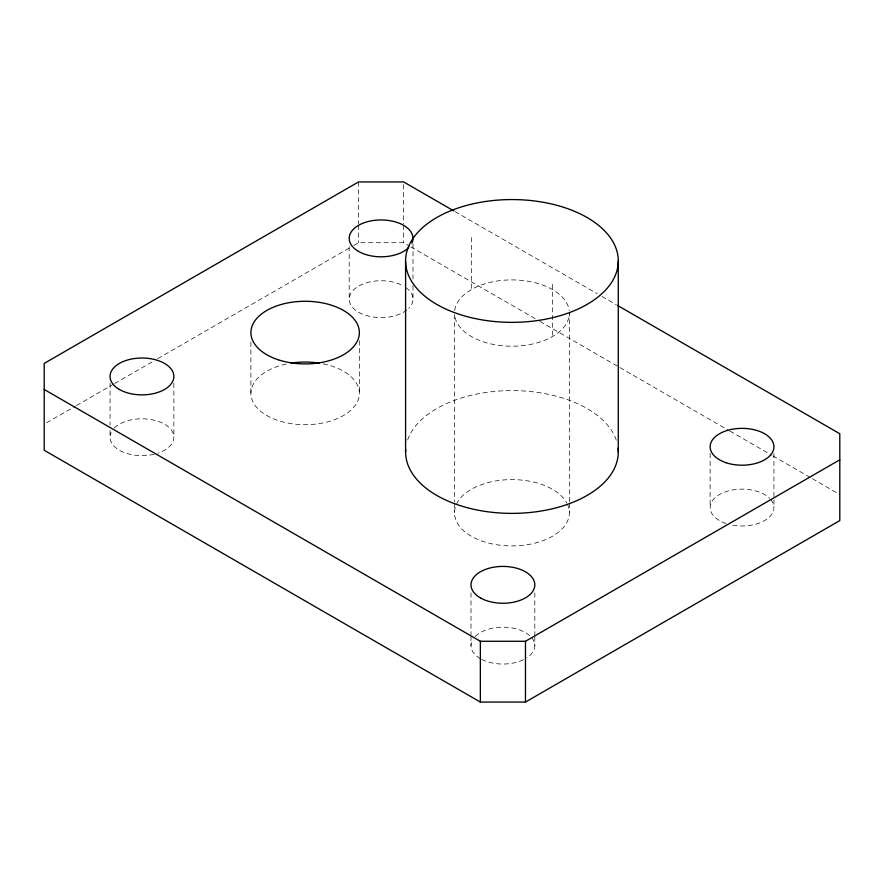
<?xml version="1.0" encoding="UTF-8"?>
<svg xmlns="http://www.w3.org/2000/svg" width="884" height="884" viewBox="0 0 884 884"><rect width="100%" height="100%" fill="white"/><g stroke="black" fill="none" stroke-linecap="round" stroke-linejoin="round"><path stroke-width="0.66" stroke-dasharray="4.42 3.31" d="M46.587 422.817L75.273 406.264M76.466 405.568L113.517 384.175M114.71 383.49L152.965 361.412M157.739 358.65L352.55 246.172M353.744 245.487L358.528 242.724L403.645 242.724L409.623 246.172M455.028 211.607L597.23 293.698M602.004 296.46L616.347 304.737M410.817 246.868L538.676 320.682M539.87 321.367L618.734 366.904M619.927 367.589L728.67 430.375M729.864 431.06L771.688 455.205M772.881 455.901L811.125 477.979M812.319 478.664L839.8 494.532M773.942 453.525L773.942 507.56M710.139 453.525L710.139 507.56M569.362 501.747L569.362 313.058A57.427 33.15 0 0 1 514.079 346.185A57.427 33.15 0 0 1 454.663 315.522M569.362 503.129L569.362 512.764M552.544 284.394L552.544 336.495M534.82 592.943L534.82 634.811M534.82 636.16L534.82 645.618M471.327 237.509L471.327 289.609M471.006 592.943L471.006 634.811M471.006 636.16L471.006 645.618M454.509 314.428L454.509 501.747M454.509 503.129L454.509 512.764M412.994 243.785L412.994 278.902M412.994 285.654L412.994 299.168M403.645 184.645L403.645 223.818M403.645 225.166L403.645 242.724M359.379 340.694L359.379 393.38M358.528 181.938L358.528 223.818M358.528 225.166L358.528 242.724M349.18 246.481L349.18 299.168M250.901 342.053L250.901 393.38M173.861 383.192L173.861 437.226M110.058 383.192L110.058 425.071M110.058 430.475L110.058 437.226M114.323 428.011A31.901 18.42 0 0 1 164.512 424.198A31.901 18.42 0 0 1 157.916 453.172M154.17 454.243A31.901 18.42 0 0 1 120.92 451.072A31.901 18.42 0 0 1 111.141 432.453M475.283 636.414A31.901 18.42 0 0 1 521.671 630.723A31.901 18.42 0 0 1 526.61 657.95M523.427 659.729A31.901 18.42 0 0 1 481.349 659.199M480.355 658.646A31.901 18.42 0 0 1 472.089 640.856M770.649 499.405A31.901 18.42 0 0 1 765.798 519.847A31.901 18.42 0 0 1 731.134 524.864M726.084 523.505A31.901 18.42 0 0 1 719.488 494.532A31.901 18.42 0 0 1 769.677 498.344M405.878 287.565A31.901 18.42 0 0 1 408.717 308.372M406.905 309.986A31.901 18.42 0 0 1 361.015 313.477A31.901 18.42 0 0 1 357.379 286.836A31.901 18.42 0 0 1 403.645 286.14M323.235 363.854A54.233 31.316 0 0 1 348.738 411.999A54.233 31.316 0 0 1 261.542 411.999A54.233 31.316 0 0 1 287.046 363.854M407.634 439.989A106.345 61.394 0 0 1 513.096 390.595A106.345 61.394 0 0 1 616.656 441.315M567.406 504.189A57.427 33.15 0 0 1 514.079 545.903A57.427 33.15 0 0 1 455.514 506.598M456.464 504.189A57.427 33.15 0 0 1 511.007 479.614A57.427 33.15 0 0 1 566.898 503.151M454.663 310.582A57.427 33.15 0 0 1 511.935 279.897A57.427 33.15 0 0 1 569.208 310.582"/><path stroke-width="1.33" d="M44.2 389.468L480.355 641.276L525.472 641.276L839.8 459.802M453.835 210.911L403.645 181.938L358.528 181.938L44.2 363.412L44.2 450.254L480.355 702.062L525.472 702.062L839.8 520.588L839.8 433.746L617.54 305.433M618.281 260.957A106.345 61.394 0 0 1 458.763 314.129A106.345 61.394 0 0 1 458.763 207.784A106.345 61.394 0 0 1 618.281 260.957L618.281 451.989M525.472 641.276L525.472 702.062M480.355 641.276L480.355 702.062M405.59 260.957L405.59 451.989M291.101 363.125A54.233 31.316 0 0 1 319.179 363.125M408.717 247.586A31.901 18.42 0 0 1 354.959 248.945A31.901 18.42 0 0 1 375.545 220.238A31.901 18.42 0 0 1 411.911 243.144M618.06 447.989A106.345 61.394 0 0 1 513.096 513.383A106.345 61.394 0 0 1 405.69 449.326M119.395 389.468A31.901 18.42 0 0 0 172.778 381.214A31.901 18.42 0 0 0 133.705 358.65A31.901 18.42 0 0 0 119.395 389.468M278.018 359.711A54.233 31.316 0 0 0 359.379 332.594A54.233 31.316 0 0 0 278.018 305.477A54.233 31.316 0 0 0 278.018 359.711M726.084 462.73A31.901 18.42 0 0 0 773.942 446.774A31.901 18.42 0 0 0 726.084 430.828A31.901 18.42 0 0 0 726.084 462.73M480.355 597.86A31.901 18.42 0 0 0 533.726 589.606A31.901 18.42 0 0 0 494.653 567.042A31.901 18.42 0 0 0 480.355 597.86"/></g></svg>
